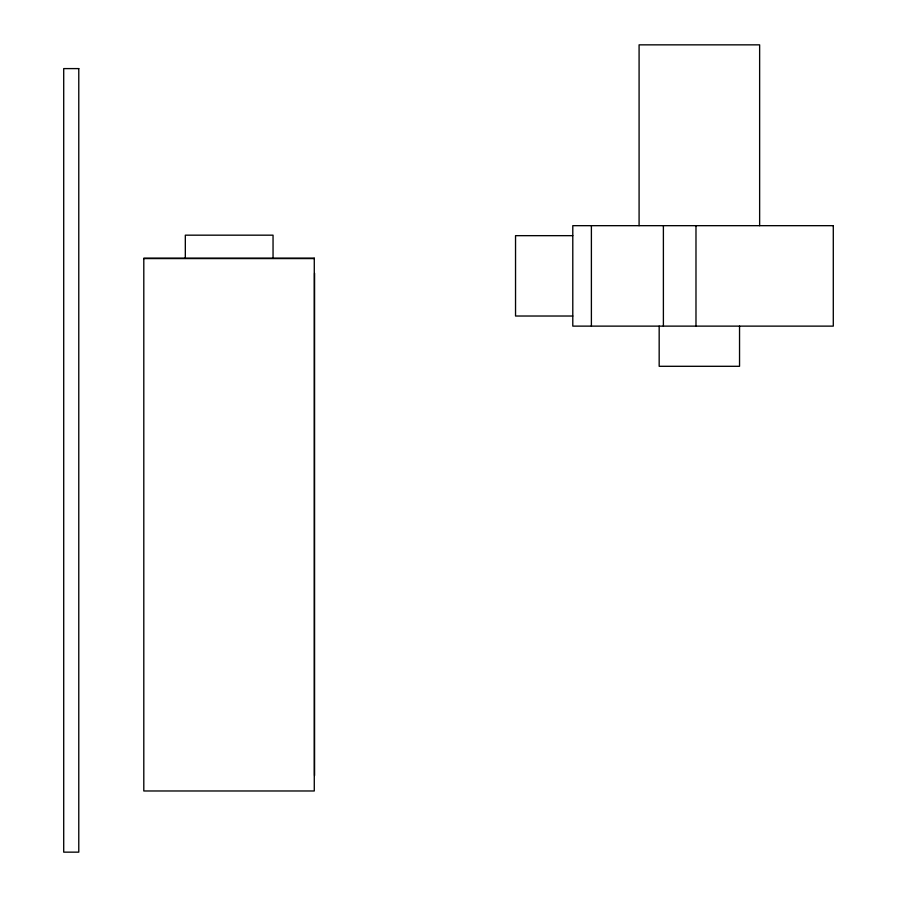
<?xml version="1.0" encoding="UTF-8"?>
<svg xmlns="http://www.w3.org/2000/svg" width="897" height="897" viewBox="0 0 897 897"><rect width="100%" height="100%" fill="white"/><g stroke="black" fill="none" stroke-linecap="round" stroke-linejoin="round"><path stroke-width="1.35" d="M572.791 235.664L515.54 235.664L515.54 316.024L572.791 316.024M143.8 258.571L314.275 258.571M759.636 225.674L759.636 44.85L639.09 44.85L639.09 225.674M739.543 326.127L739.543 366.301L659.172 366.301L659.172 326.127M695.982 225.674L695.982 326.127M663.388 225.674L663.388 326.127M591.392 225.674L591.392 326.127M314.567 273.26L314.567 775.524M273.047 258.426L273.047 235.171L185.32 235.171L185.32 258.426M78.779 68.598L63.709 68.598L63.709 852.15L78.779 852.15L78.779 68.598M833.291 225.674L572.791 225.674L572.791 326.127L833.291 326.127L833.291 225.674M314.275 258.19L143.8 258.19L143.8 790.975L314.275 790.975L314.275 258.19"/></g></svg>
